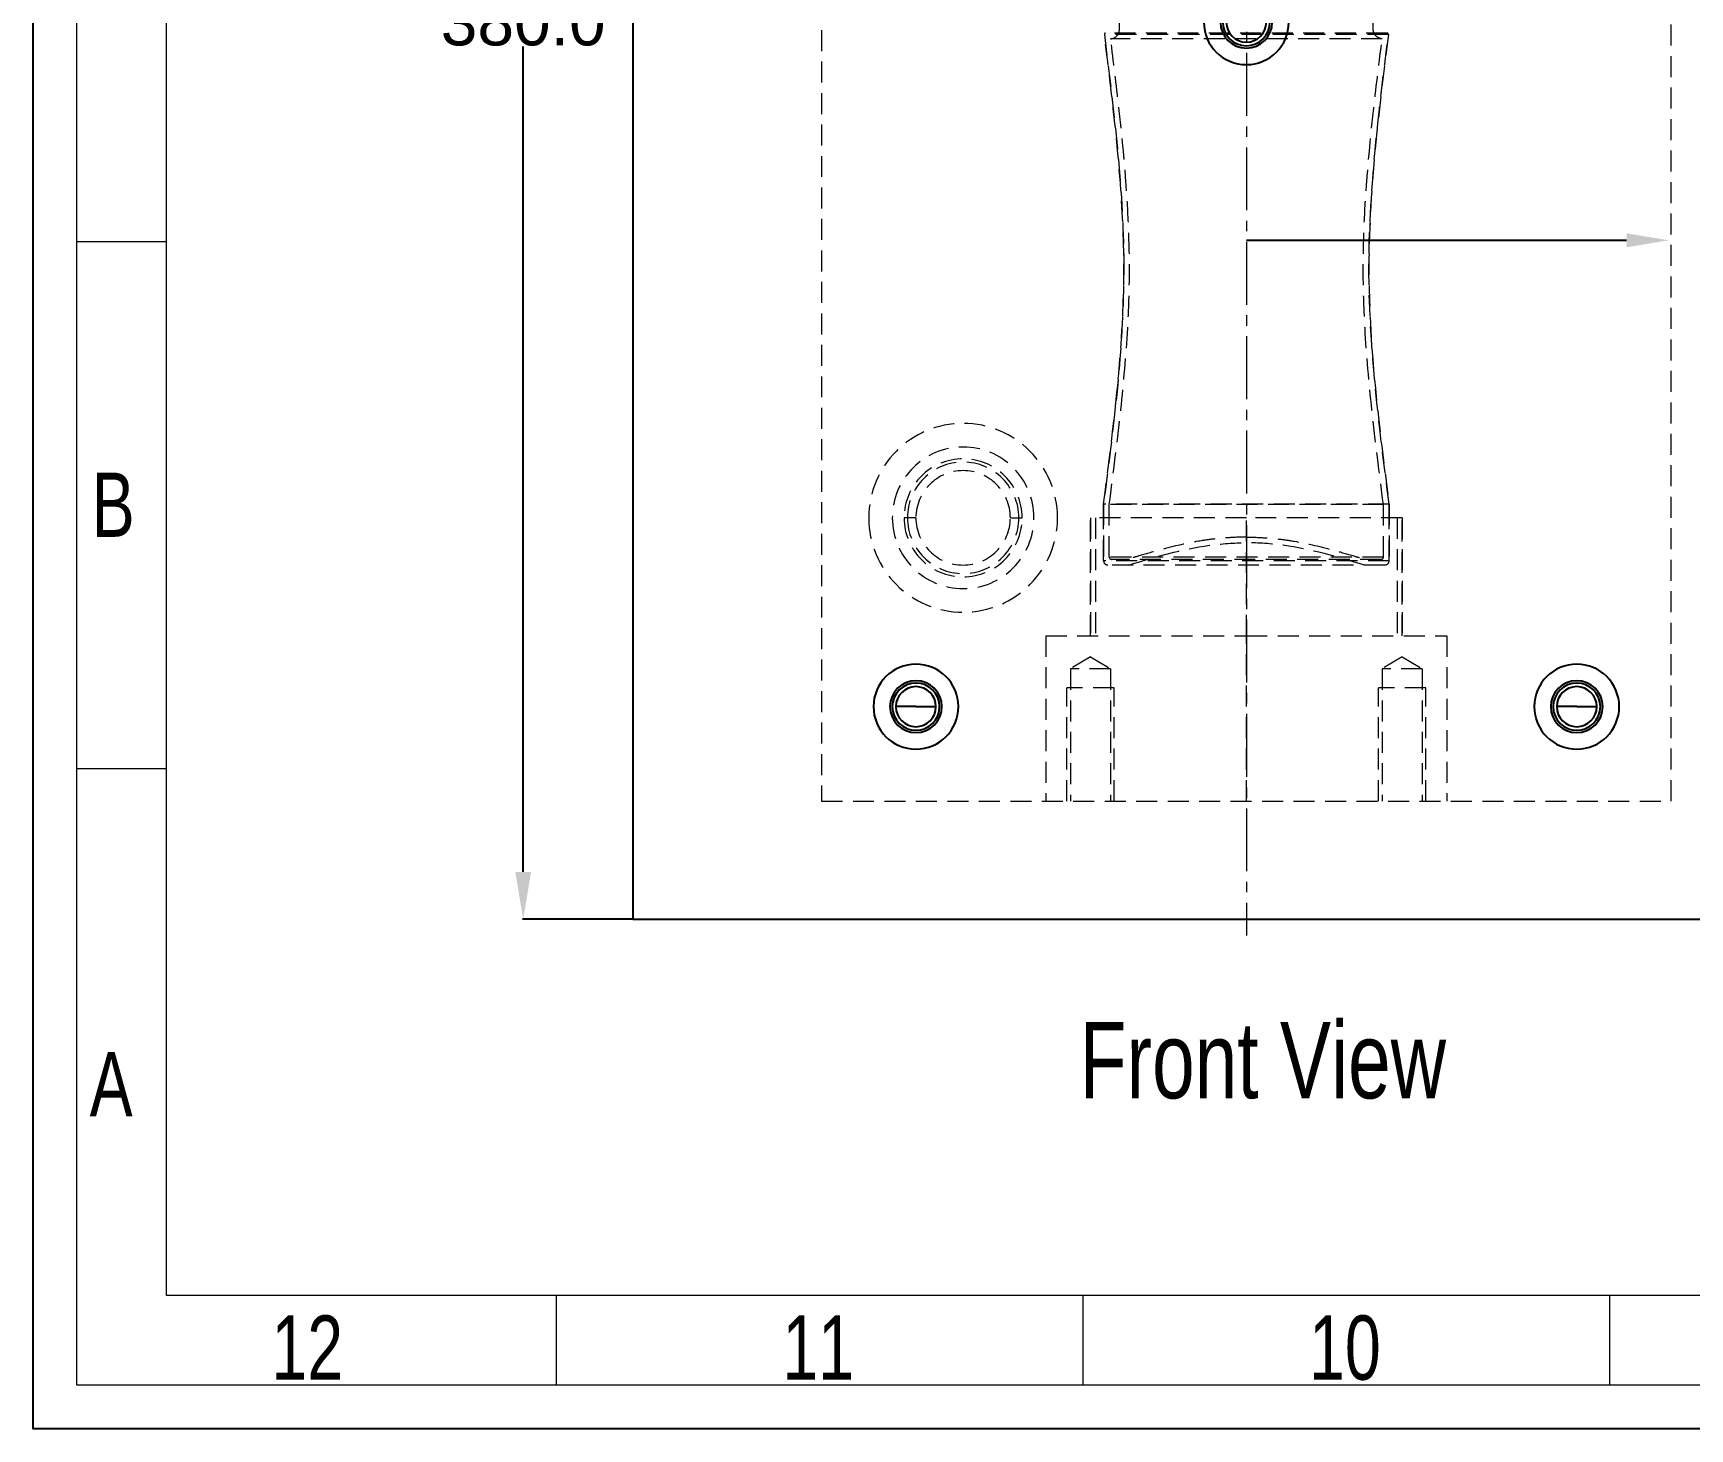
# Model space of a CAD drawing. Header units: millimetres. Extents: x -4200 to 3581, y -7493 to -4075.
# Drawn here: x -346.1 to 4.9, y -5024.2 to -4728.6 of the extents above; entities that cross this region are included whole.
import ezdxf
from ezdxf.enums import TextEntityAlignment as Align

# ---------------------------------------------------------------- set-up
doc = ezdxf.new("R2010")
doc.units = ezdxf.units.MM
doc.header["$LTSCALE"] = 0.7
for name, pattern in [('CENTER2', [28.575, 19.05, -3.175, 3.175, -3.175]), ('HIDDEN', [9.525, 6.35, -3.175]), ('SLD-SOLID', [0])]:
    doc.linetypes.add(name, pattern=pattern)
doc.layers.add('BORDER', color=174, linetype='Continuous')
doc.layers.add('cen lines', color=40, linetype='Continuous')
doc.layers.add('dim', color=50, linetype='Continuous', lineweight=5)
doc.layers.add('out txt', color=202, linetype='Continuous', lineweight=13)
doc.styles.add('SLDTEXTSTYLE0', font='TXT', dxfattribs={"width": 0.75})
doc.styles.get("Standard").update_dxf_attribs({"font": 'arial.ttf'})
doc.dimstyles.get("Standard").update_dxf_attribs({"dimtxt": 10, "dimasz": 11, "dimexe": 0.18, "dimexo": 0.0625, "dimgap": 0.09, "dimtad": 0, "dimtih": 1, "dimtoh": 1, "dimdec": 1, "dimzin": 0, "dimdsep": 46, "dimtxsty": 'Standard', "dimcen": 0.09, "dimadec": 0, "dimazin": 0, "dimtfac": 1, "dimtdec": 1, "dimtofl": 0, "dimtmove": 0, "dimatfit": 3, "dimfxl": 1, "dimtolj": 1, "dimtzin": 0, "dimarcsym": 0})

# ---------------------------------------------------------------- blocks, each defined once
blk = doc.blocks.new('*U71')
at = {"layer": 'cen lines', "color": 0, "linetype": 'CENTER2', "lineweight": 9, "transparency": 16777216}
blk.add_line((0, 193.5), (0, -193.5), dxfattribs=at)
blk = doc.blocks.new('*D74')
at = {"layer": 'Defpoints', "color": 0, "transparency": 16777216}
for p in [(-219.07, -4536.26), (-242.27, -4916.26), (-219.07, -4916.26)]:
    blk.add_point(p, dxfattribs=at)
at = {"layer": 'dim', "color": 0, "lineweight": -2, "transparency": 16777216}
for p, q in [((-219.13, -4536.26), (-242.45, -4536.26)), ((-242.27, -4546.26), (-242.27, -4721.06)), ((-242.27, -4906.26), (-242.27, -4731.45)), ((-219.13, -4916.26), (-242.45, -4916.26))]:
    blk.add_line(p, q, dxfattribs=at)
at = {"layer": 'dim', "color": 0, "transparency": 16777216}
for points in [[(-243.94, -4546.26), (-240.61, -4546.26), (-242.27, -4536.26)], [(-243.94, -4906.26), (-240.61, -4906.26), (-242.27, -4916.26)]]:
    blk.add_solid(points, dxfattribs=at)
at = {"layer": 'dim', "color": 0, "transparency": 16777216, "insert": (-242.27, -4726.26), "char_height": 10, "attachment_point": 5}
blk.add_mtext('\\A1;380.0', dxfattribs=at)

msp = doc.modelspace()

# ---------------------------------------------------------------- linework, layer by layer
at = {"color": 6, "linetype": 'Continuous'}
for p, q in [((-219.07, -4536.26), (-219.07, -4916.26)), ((-159.07, -4871.26), (-163.32, -4871.26)), ((-159.07, -4871.26), (-154.82, -4871.26)), ((-19.07, -4871.26), (-23.32, -4871.26)), ((-19.07, -4871.26), (-14.82, -4871.26)), ((-219.07, -4916.26), (40.93, -4916.26))]:
    msp.add_line(p, q, dxfattribs=at)
at = {"color": 3, "linetype": 'HIDDEN', "lineweight": 0}
for p, q in [((-179.07, -4561.26), (-179.07, -4891.26)), ((0.93, -4891.26), (0.93, -4561.26)), ((-58.98, -4728.88), (-119.15, -4728.88)), ((-58.98, -4728.88), (-119.15, -4728.88)), ((-59.24, -4728.59), (-118.89, -4728.59)), ((-59.24, -4728.59), (-118.89, -4728.59)), ((-60.31, -4729.79), (-117.83, -4729.79)), ((-58.83, -4828.36), (-119.31, -4828.36)), ((-119.31, -4828.36), (-119.31, -4840.36)), ((-119.31, -4831.26), (-119.31, -4828.36)), ((-119.31, -4828.36), (-119.31, -4831.26)), ((-58.83, -4828.36), (-119.31, -4828.36)), ((-60.03, -4828.44), (-118.11, -4828.44)), ((-118.11, -4839.58), (-118.11, -4828.44)), ((-60.03, -4839.58), (-60.03, -4828.44)), ((-58.83, -4828.36), (-58.83, -4840.36)), ((-58.83, -4828.36), (-58.83, -4831.26)), ((-58.83, -4831.26), (-58.83, -4828.36)), ((-160.87, -4831.26), (-161.57, -4831.26)), ((-159.07, -4831.26), (-160.87, -4831.26)), ((-139.07, -4831.26), (-137.27, -4831.26)), ((-137.27, -4831.26), (-136.57, -4831.26)), ((-89.07, -4831.26), (-122.09, -4831.26)), ((-122.09, -4856.26), (-122.09, -4831.26)), ((-122.09, -4831.26), (-122.09, -4856.26)), ((-121.05, -4831.26), (-121.05, -4856.26)), ((-119.31, -4840.36), (-119.31, -4831.26)), ((-89.07, -4856.26), (-89.07, -4831.26)), ((-56.05, -4831.26), (-89.07, -4831.26)), ((-58.83, -4840.36), (-58.83, -4831.26)), ((-57.09, -4831.26), (-57.09, -4856.26)), ((-56.05, -4856.26), (-56.05, -4831.26)), ((-56.05, -4831.26), (-56.05, -4856.26)), ((-60.03, -4839.58), (-118.11, -4839.58)), ((-60.5, -4840.06), (-117.63, -4840.06)), ((-58.83, -4840.36), (-119.31, -4840.36)), ((-58.83, -4840.36), (-119.31, -4840.36)), ((-59.72, -4841.26), (-118.42, -4841.26)), ((-59.72, -4841.26), (-118.42, -4841.26)), ((-131.57, -4856.26), (-89.07, -4856.26)), ((-131.57, -4856.26), (-131.57, -4891.26)), ((-131.57, -4856.26), (-131.57, -4891.26)), ((-131.57, -4856.26), (-131.57, -4891.26)), ((-89.07, -4891.26), (-89.07, -4856.26)), ((-89.07, -4856.26), (-46.57, -4856.26)), ((-46.57, -4856.26), (-46.57, -4891.26)), ((-46.57, -4856.26), (-46.57, -4891.26)), ((-46.57, -4856.26), (-46.57, -4891.26)), ((-122.09, -4860.7), (-126.34, -4863.26)), ((-122.09, -4860.7), (-117.84, -4863.26)), ((-56.05, -4860.7), (-60.3, -4863.26)), ((-56.05, -4860.7), (-51.8, -4863.26)), ((-126.34, -4863.26), (-126.34, -4891.26)), ((-117.84, -4863.26), (-126.34, -4863.26)), ((-117.84, -4863.26), (-117.84, -4891.26)), ((-60.3, -4863.26), (-60.3, -4891.26)), ((-51.8, -4863.26), (-60.3, -4863.26)), ((-51.8, -4863.26), (-51.8, -4891.26)), ((-127.09, -4891.26), (-127.09, -4867.26)), ((-117.09, -4867.26), (-127.09, -4867.26)), ((-117.09, -4891.26), (-117.09, -4867.26)), ((-61.05, -4891.26), (-61.05, -4867.26)), ((-51.05, -4867.26), (-61.05, -4867.26)), ((-51.05, -4891.26), (-51.05, -4867.26)), ((-179.07, -4891.26), (0.93, -4891.26))]:
    msp.add_line(p, q, dxfattribs=at)
at = {"color": 3}
msp.add_line((-89.07, -4772.47), (-8.53, -4772.47), dxfattribs=at)
at = {"color": 6, "linetype": 'Continuous'}
for centre, radius, start, end in [((-89.07, -4726.26), 9, 180, 0), ((-89.07, -4726.26), 5.5, 180, 0), ((-89.07, -4726.26), 5, 180, 0), ((-89.07, -4726.26), 4.25, 180, 0), ((-159.07, -4871.26), 9, 0, 180), ((-19.07, -4871.26), 9, 0, 180), ((-159.07, -4871.26), 5.5, 0, 180), ((-159.07, -4871.26), 5, 0, 180), ((-159.07, -4871.26), 4.25, 0, 180), ((-19.07, -4871.26), 5.5, 0, 180), ((-19.07, -4871.26), 5, 0, 180), ((-19.07, -4871.26), 4.25, 0, 180), ((-159.07, -4871.26), 9, 180, 0), ((-159.07, -4871.26), 5.5, 180, 0), ((-159.07, -4871.26), 5, 180, 0), ((-159.07, -4871.26), 4.25, 180, 0), ((-19.07, -4871.26), 9, 180, 0), ((-19.07, -4871.26), 5.5, 180, 0), ((-19.07, -4871.26), 5, 180, 0), ((-19.07, -4871.26), 4.25, 180, 0)]:
    msp.add_arc(centre, radius, start, end, dxfattribs=at)
at = {"color": 3, "linetype": 'HIDDEN', "lineweight": 0}
for centre, radius, start, end in [((-118.89, -4728.85), 0.259, 90, 187.1201), ((-118.89, -4728.85), 0.259, 90, 187.1201), ((-118.89, -4728.85), 0.259, 90, 187.1201), ((-59.24, -4728.85), 0.259, 352.8799, 90), ((-59.24, -4728.85), 0.259, 352.8799, 90), ((-59.24, -4728.85), 0.259, 352.8799, 90), ((-149.07, -4831.26), 20, 0, 180), ((-149.07, -4831.26), 20, 0, 180), ((-149.07, -4831.26), 15, 0, 180), ((-149.07, -4831.26), 12.5, 0, 180), ((-149.07, -4831.26), 11.8, 0, 180), ((-149.07, -4831.26), 10, 0, 180), ((-149.07, -4831.26), 20, 180, 0), ((-149.07, -4831.26), 20, 180, 0), ((-149.07, -4831.26), 15, 180, 0), ((-149.07, -4831.26), 12.5, 180, 0), ((-149.07, -4831.26), 11.8, 180, 0), ((-149.07, -4831.26), 10, 180, 0), ((-117.63, -4839.58), 0.476, 180, 270), ((-60.5, -4839.58), 0.476, 270, 0), ((-118.42, -4840.36), 0.892, 180, 270), ((-118.42, -4840.36), 0.892, 180, 270), ((-59.72, -4840.36), 0.892, 270, 0), ((-59.72, -4840.36), 0.892, 270, 0)]:
    msp.add_arc(centre, radius, start, end, dxfattribs=at)
for points, knots in [([(-117.83, -4729.79), (-117.71, -4729.78), (-117.33, -4729.72), (-116.68, -4729.42), (-116.18, -4728.8), (-116, -4728.27), (-115.96, -4727.99), (-115.96, -4727.86), (-115.96, -4727.77), (-115.96, -4727.69), (-115.96, -4727.56), (-115.96, -4727.3), (-115.96, -4726.99), (-115.96, -4726.68), (-115.96, -4726.53), (-115.96, -4726.44), (-115.96, -4726.37), (-115.96, -4726.26), (-115.97, -4726.13), (-116, -4725.96), (-116.08, -4725.65), (-116.28, -4725.26), (-116.66, -4724.83), (-117.2, -4724.5), (-117.63, -4724.41), (-117.82, -4724.4)], [0, 0, 0, 0, 0.049415, 0.150741, 0.252067, 0.321739, 0.356574, 0.365283, 0.373992, 0.39141, 0.416038, 0.440665, 0.533853, 0.580447, 0.603744, 0.615392, 0.62704, 0.640853, 0.654665, 0.679771, 0.704878, 0.771603, 0.838328, 0.925258, 1, 1, 1, 1]), ([(-60.31, -4729.79), (-60.43, -4729.78), (-60.81, -4729.72), (-61.45, -4729.42), (-61.96, -4728.8), (-62.14, -4728.27), (-62.17, -4727.99), (-62.18, -4727.86), (-62.18, -4727.77), (-62.18, -4727.69), (-62.18, -4727.56), (-62.18, -4727.3), (-62.18, -4726.99), (-62.18, -4726.68), (-62.18, -4726.53), (-62.18, -4726.44), (-62.18, -4726.37), (-62.18, -4726.26), (-62.16, -4726.13), (-62.13, -4725.96), (-62.05, -4725.65), (-61.86, -4725.26), (-61.47, -4724.83), (-60.94, -4724.5), (-60.51, -4724.41), (-60.31, -4724.4)], [0, 0, 0, 0, 0.049415, 0.150741, 0.252067, 0.321739, 0.356574, 0.365283, 0.373992, 0.39141, 0.416038, 0.440665, 0.533853, 0.580447, 0.603744, 0.615392, 0.62704, 0.640853, 0.654665, 0.679771, 0.704878, 0.771603, 0.838328, 0.925258, 1, 1, 1, 1]), ([(-119.15, -4728.88), (-117.06, -4745.67), (-112.94, -4778.84), (-117.2, -4811.99), (-119.31, -4828.36)], [0, 0, 0, 0, 0.505972, 1, 1, 1, 1]), ([(-119.31, -4828.36), (-117.2, -4811.99), (-115.09, -4795.61), (-115.03, -4779.23), (-114.97, -4762.45), (-117.06, -4745.67), (-119.15, -4728.88)], [0, 0, 0, 0, 0.494028, 0.494028, 0.494028, 1, 1, 1, 1]), ([(-119.15, -4728.88), (-117.06, -4745.67), (-114.97, -4762.45), (-115.03, -4779.23), (-115.09, -4795.61), (-117.2, -4811.99), (-119.31, -4828.36)], [0, 0, 0, 0, 0.505972, 0.505972, 0.505972, 1, 1, 1, 1]), ([(-118.11, -4828.44), (-117.25, -4821.76), (-115.65, -4809.32), (-114.27, -4793.96), (-113.81, -4782.4), (-113.85, -4766.82), (-115.41, -4749.28), (-117.22, -4734.66), (-117.83, -4729.79)], [0, 0, 0, 0, 0.203815, 0.379211, 0.46691, 0.554608, 0.851536, 1, 1, 1, 1]), ([(-60.03, -4828.44), (-60.89, -4821.76), (-62.49, -4809.32), (-63.86, -4793.96), (-64.33, -4782.4), (-64.29, -4766.82), (-62.72, -4749.28), (-60.91, -4734.66), (-60.31, -4729.79)], [0, 0, 0, 0, 0.203815, 0.379211, 0.46691, 0.554608, 0.851536, 1, 1, 1, 1]), ([(-58.98, -4728.88), (-61.08, -4745.67), (-65.2, -4778.84), (-60.93, -4811.99), (-58.83, -4828.36)], [0, 0, 0, 0, 0.505972, 1, 1, 1, 1]), ([(-58.98, -4728.88), (-61.08, -4745.67), (-63.16, -4762.45), (-63.1, -4779.23), (-63.04, -4795.61), (-60.93, -4811.99), (-58.83, -4828.36)], [0, 0, 0, 0, 0.505972, 0.505972, 0.505972, 1, 1, 1, 1]), ([(-58.83, -4828.36), (-60.93, -4811.99), (-63.04, -4795.61), (-63.1, -4779.23), (-63.16, -4762.45), (-61.08, -4745.67), (-58.98, -4728.88)], [0, 0, 0, 0, 0.494028, 0.494028, 0.494028, 1, 1, 1, 1]), ([(-89.07, -4835.32), (-89.07, -4835.32), (-89.08, -4835.32), (-89.78, -4835.34), (-91.81, -4835.4), (-95.17, -4835.63), (-100.79, -4836.39), (-106.42, -4837.76), (-111.41, -4839.21), (-113.54, -4839.84), (-114.24, -4840.06)], [0, 0, 0, 0, 0.00057, 0.00097, 0.081303, 0.237444, 0.393584, 0.740108, 0.913369, 1, 1, 1, 1]), ([(-114.07, -4841.26), (-108.38, -4839.55), (-100.17, -4837.09), (-91.69, -4836.58), (-89.07, -4836.52)], [0, 0, 0, 0, 0.691892, 1, 1, 1, 1]), ([(-114.07, -4841.26), (-108.38, -4839.55), (-100.17, -4837.09), (-91.69, -4836.58), (-89.07, -4836.52)], [0, 0, 0, 0, 0.691892, 1, 1, 1, 1]), ([(-89.07, -4835.32), (-89.06, -4835.32), (-89.05, -4835.32), (-88.36, -4835.34), (-86.33, -4835.4), (-82.97, -4835.63), (-77.35, -4836.39), (-71.71, -4837.76), (-66.73, -4839.21), (-64.6, -4839.84), (-63.89, -4840.06)], [0, 0, 0, 0, 0.00057, 0.00097, 0.081303, 0.237444, 0.393584, 0.740108, 0.913369, 1, 1, 1, 1]), ([(-64.07, -4841.26), (-69.75, -4839.55), (-77.97, -4837.09), (-86.44, -4836.58), (-89.07, -4836.52)], [0, 0, 0, 0, 0.691892, 1, 1, 1, 1]), ([(-64.07, -4841.26), (-69.75, -4839.55), (-77.97, -4837.09), (-86.44, -4836.58), (-89.07, -4836.52)], [0, 0, 0, 0, 0.691892, 1, 1, 1, 1])]:
    msp.add_open_spline(points, degree=3, knots=knots, dxfattribs=at)
at = {"color": 3}
msp.add_solid([(0.38, -4772.47), (-8.53, -4770.99), (-8.53, -4773.96)], dxfattribs=at)
at = {"layer": 'Defpoints', "linetype": 'SLD-SOLID'}
msp.add_lwpolyline([(-346.1, -4075.06), (991.41, -4075.06), (991.41, -5024.24), (-346.1, -5024.24)], close=True, dxfattribs=at)
at = {"layer": 'out txt', "linetype": 'SLD-SOLID'}
for p, q in [((-317.87, -4996.01), (-317.87, -4103.29)), ((-317.87, -4772.83), (-336.84, -4772.83)), ((-317.87, -4884.42), (-336.84, -4884.42)), ((963.19, -4996.01), (-317.87, -4996.01)), ((-235.29, -4996.01), (-235.29, -5014.98)), ((-123.7, -4996.01), (-123.7, -5014.98)), ((-12.11, -4996.01), (-12.11, -5014.98))]:
    msp.add_line(p, q, dxfattribs=at)
msp.add_lwpolyline([(-336.84, -4084.32), (982.16, -4084.32), (982.16, -5014.98), (-336.84, -5014.98)], close=True, dxfattribs=at)

# ---------------------------------------------------------------- block references
at = {"layer": 'cen lines', "linetype": 'CENTER2', "lineweight": 9}
msp.add_blockref('*U71', (-89.07, -4726.26), dxfattribs=at)

# ---------------------------------------------------------------- texts
at = {"layer": 'BORDER', "color": 2, "linetype": 'Continuous', "lineweight": 9, "style": 'SLDTEXTSTYLE0', "width": 0.75}
msp.add_text('Front View', height=16.192, dxfattribs=at).set_placement((-124.37, -4959.08), align=Align.BOTTOM_LEFT)
at = {"layer": 'out txt', "linetype": 'Continuous', "attachment_point": 2, "style": 'SLDTEXTSTYLE0'}
for s, insert, char_height in [('B', (-329.13, -4821.68), 13.61), ('A', (-329.57, -4944.43), 13.61), ('12', (-288.02, -5000.22), 13.605), ('11', (-179.77, -5000.22), 13.605), ('10', (-68.18, -5000.22), 13.605)]:
    msp.add_mtext(s, dxfattribs=dict(at, insert=insert, char_height=char_height))

# ---------------------------------------------------------------- dimensions: what is measured, and where the dimension line sits
at = {"layer": 'dim'}
dim = msp.add_linear_dim(base=(-242.27, -4916.26), p1=(-219.07, -4536.26), p2=(-219.07, -4916.26), angle=90, dimstyle='Standard', override={"dimasz": 10}, dxfattribs=at)
dim.commit()
dim.dimension.update_dxf_attribs({"geometry": '*D74', "text_midpoint": (-242.27, -4726.26)})

doc.saveas('drawing.dxf')
